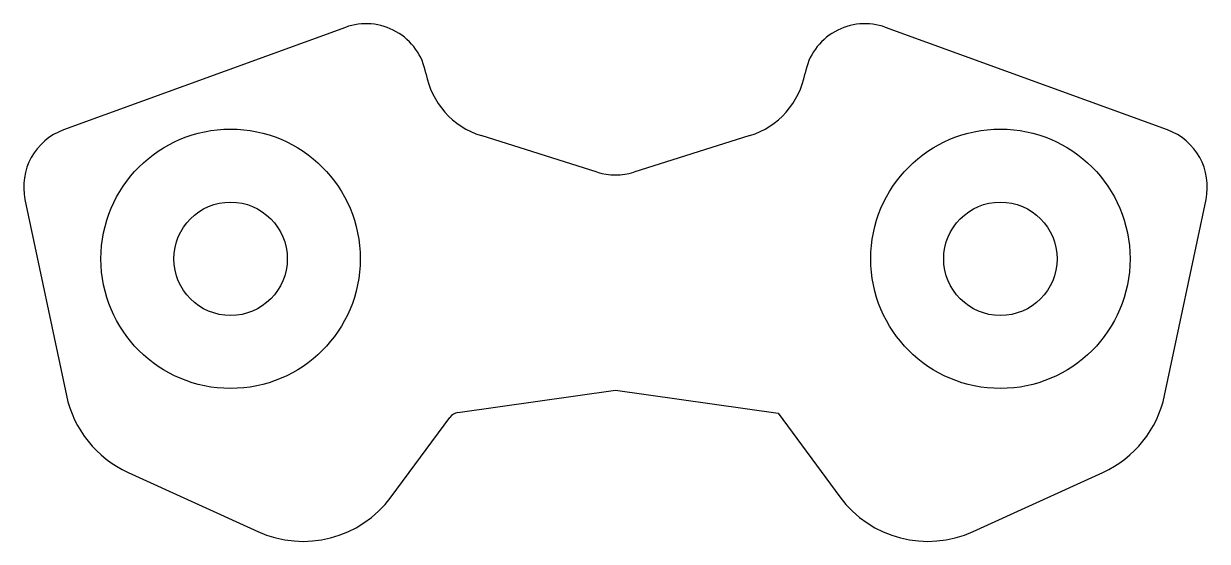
# Model space of a CAD drawing. Header units: millimetres. Extents: x -14.6 to 14.6, y -124 to -111.2.
import ezdxf

# ---------------------------------------------------------------- set-up
doc = ezdxf.new("R2010")
doc.units = ezdxf.units.MM
doc.layers.add('COUNTERSINK', color=3, linetype='Continuous')

msp = doc.modelspace()

# ---------------------------------------------------------------- linework, layer by layer
at = {"layer": 'COUNTERSINK'}
for centre in [(-9.5, -117.011), (9.5, -117.011)]:
    msp.add_circle(centre, 3.2, dxfattribs=at)
at = {"layer": 'PROFILE'}
for p, q in [((-6.667, -111.3), (-13.62, -113.831)), ((13.62, -113.831), (6.667, -111.3)), ((-0.45, -114.873), (-3.314, -113.972)), ((3.314, -113.972), (0.45, -114.873)), ((-14.574, -115.551), (-13.552, -120.382)), ((13.552, -120.382), (14.574, -115.551)), ((-3.888, -120.804), (0, -120.249)), ((0, -120.249), (4.012, -120.822)), ((-5.538, -122.887), (-4.087, -120.923)), ((4.012, -120.822), (5.538, -122.887)), ((-12.03, -122.28), (-8.829, -123.739)), ((8.829, -123.739), (12.03, -122.28))]:
    msp.add_line(p, q, dxfattribs=at)
for centre in [(-9.5, -117.011), (9.5, -117.011)]:
    msp.add_circle(centre, 1.4, dxfattribs=at)
for centre, radius, start, end in [((-6.154, -112.71), 1.5, 10.6228, 110), ((6.154, -112.71), 1.5, 70, 169.3772), ((-2.714, -112.064), 2, 190.6228, 252.5437), ((2.714, -112.064), 2, 287.4563, 349.3772), ((-13.107, -115.24), 1.5, 470, 551.9519), ((13.107, -115.24), 1.5, 348.0481, 430), ((0, -113.442), 1.5, -107.4563, -72.5437), ((-10.91, -119.823), 2.7, 191.9519, 245.4973), ((10.91, -119.823), 2.7, 294.5027, 348.0481), ((-3.845, -121.101), 0.3, 98.1301, 143.5308), ((-7.71, -121.282), 2.7, 245.4973, 323.5308), ((7.71, -121.282), 2.7, 216.4692, 294.5027)]:
    msp.add_arc(centre, radius, start, end, dxfattribs=at)

doc.saveas('drawing.dxf')
